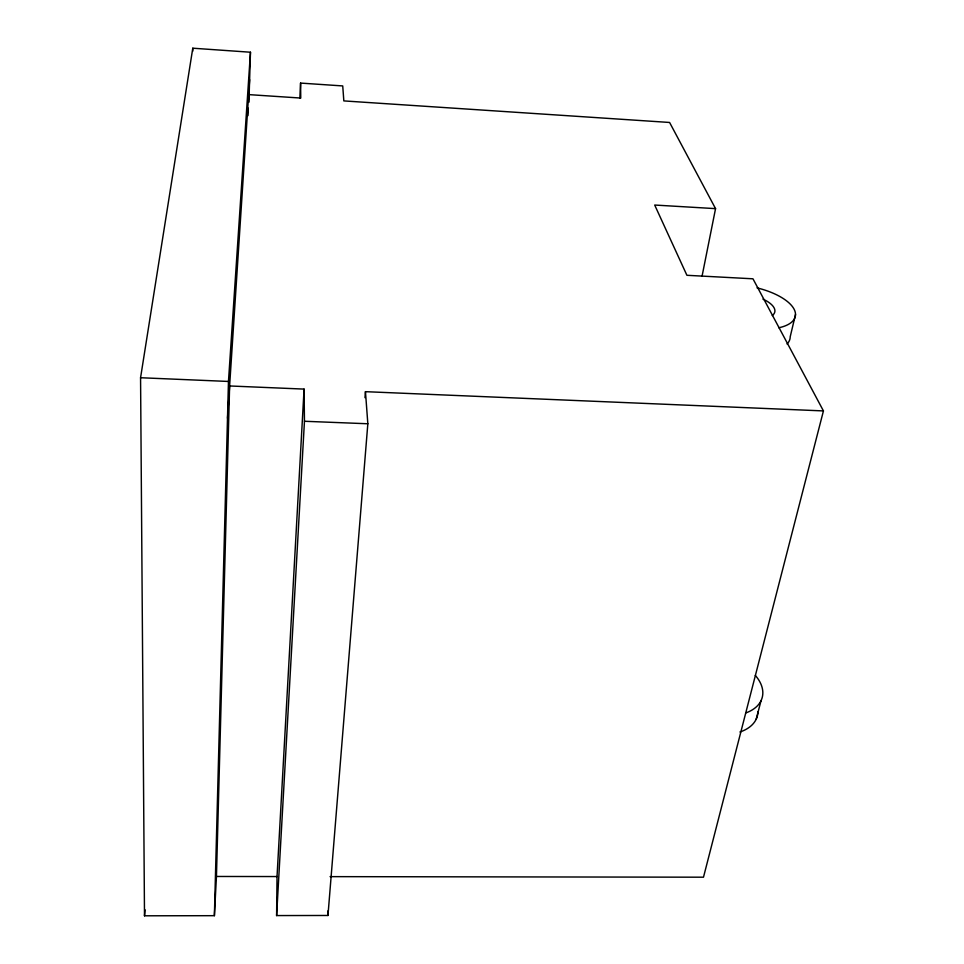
<?xml version="1.0" encoding="UTF-8"?>
<svg xmlns="http://www.w3.org/2000/svg" width="964" height="964" viewBox="0 0 964 964"><rect width="100%" height="100%" fill="white"/><g stroke="black" fill="none" stroke-linecap="round" stroke-linejoin="round"><path stroke-width="1.45" d="M192.764 51.213L192.788 48.2L250.471 52.225L248.917 102.22M330.074 876.638L703.491 877.192L823.437 410.917L365.452 391.673L367.838 423.762L327.965 915.475L276.608 915.571L277.03 876.553L304.082 389.094L229.613 385.962L216.442 876.469L214.394 915.68L144.504 915.8L140.563 377.731L192.788 48.2M214.394 915.68L228.468 381.455L250.471 52.225M248.001 115.644L248.23 108.137M248.411 102.124L248.64 94.605L300.756 98.051L300.587 83.085L342.726 85.929L343.835 100.907L669.594 122.464L715.553 208.634L702.081 276.078M299.852 98.123L300.587 83.085M276.608 915.571L304.455 421.268L304.082 389.094M227.504 418.243L249.616 79.65M364.97 397.674L365.452 391.673M144.504 915.8L145.094 909.811M795.517 314.433L790.203 336.785A47.718 20.967 11.2 0 1 787.058 343.967M756.198 719.156L761.078 700.563M216.442 876.469L277.03 876.553M304.455 421.268L367.838 423.762M140.563 377.731L228.468 381.455M715.553 208.634L654.689 205.043L686.91 275.294L752.968 278.801L823.437 410.917M327.868 910.992L327.965 915.475M757.041 287.875A48.116 20.581 11.1 0 1 793.95 308.938A48.116 20.581 11.1 0 1 778.804 327.772M762.958 299.129A27.257 11.652 11.1 0 1 772.284 315.565M755.306 675.39A46.718 28.799 15.3 0 1 746.112 712.818M757.957 711.745A46.344 29.016 15.5 0 1 739.93 731.989"/></g></svg>
